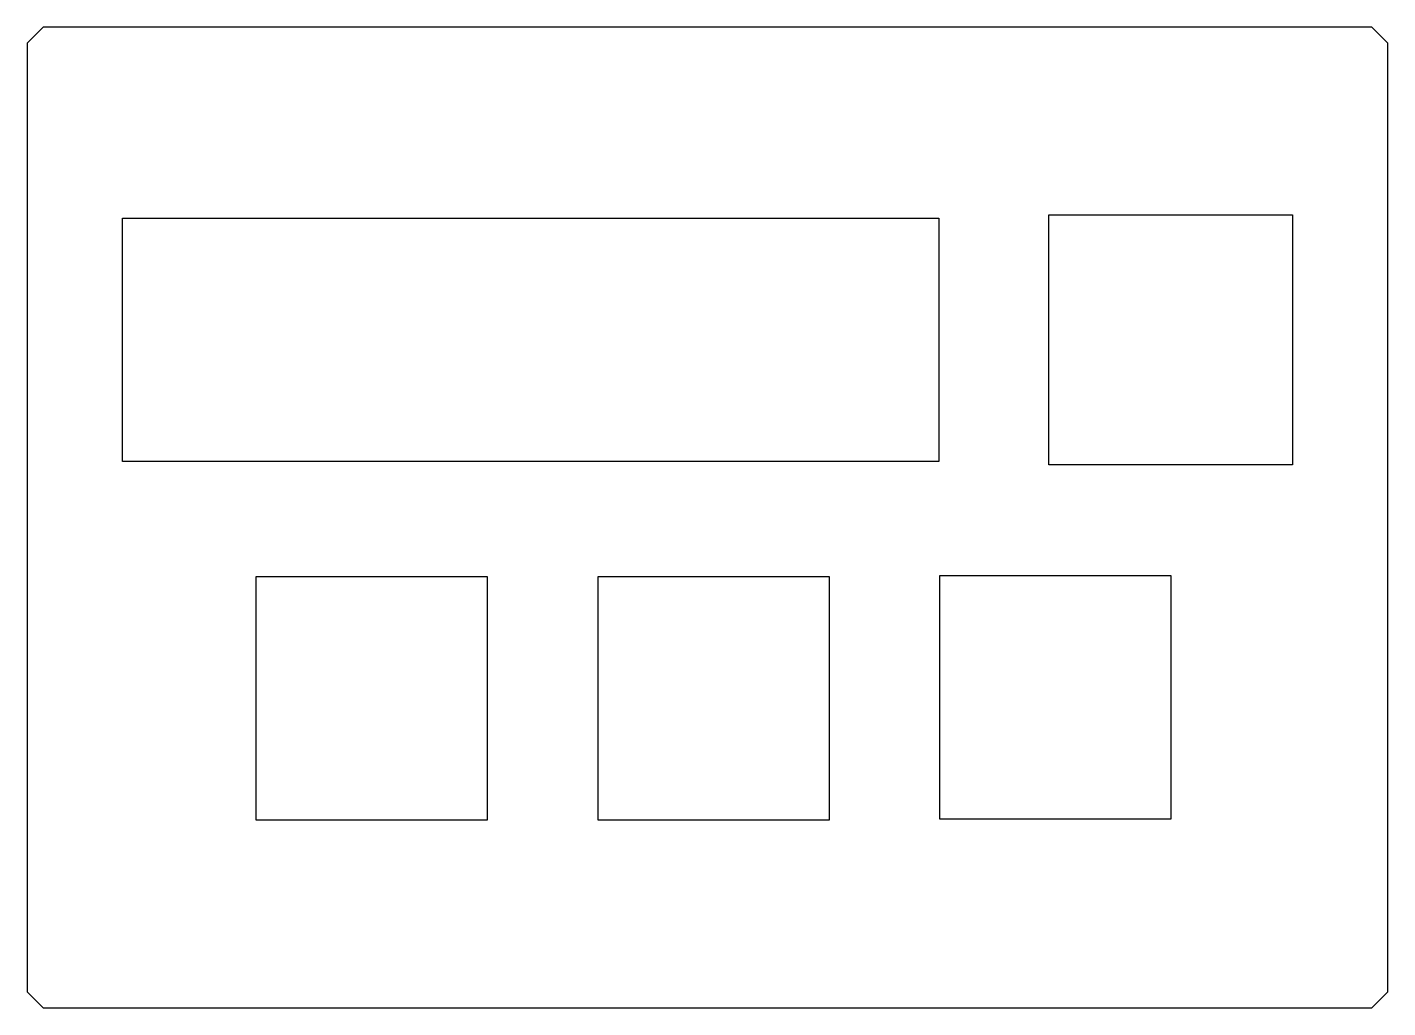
# Model space of a CAD drawing. Extents: x 10 to 440, y -320 to -10.
import ezdxf

# ---------------------------------------------------------------- set-up
doc = ezdxf.new("R2010")
doc.units = 0
doc.header["$MEASUREMENT"] = 0
doc.layers.add('GABARYT', color=7, linetype='CONTINUOUS')
doc.layers.add('WYCIÊCIA', color=7, linetype='CONTINUOUS')

# ---------------------------------------------------------------- blocks, each defined once
blk = doc.blocks.new('BLOCK_2')
at = {"layer": 'WYCIÊCIA', "color": 250}
for points in [[(298.1, -147.32), (40.1, -147.32), (40.1, -70.32), (298.1, -70.32), (298.1, -147.32)], [(409.9, -148.32), (332.9, -148.32), (332.9, -69.32), (409.9, -69.32), (409.9, -148.32)]]:
    blk.add_lwpolyline(points, dxfattribs=at)
blk = doc.blocks.new('BLOCK_3')
at = {"layer": 'WYCIÊCIA', "color": 250}
for points in [[(155.4, -260.68), (82.4, -260.68), (82.4, -183.68), (155.4, -183.68), (155.4, -260.68)], [(263.4, -260.68), (190.4, -260.68), (190.4, -183.68), (263.4, -183.68), (263.4, -260.68)], [(371.4, -260.32), (298.4, -260.32), (298.4, -183.32), (371.4, -183.32), (371.4, -260.32)]]:
    blk.add_lwpolyline(points, dxfattribs=at)

msp = doc.modelspace()

# ---------------------------------------------------------------- linework, layer by layer
at = {"layer": 'GABARYT', "color": 250}
msp.add_lwpolyline([(10, -315), (15, -320), (435, -320), (440, -315), (440, -15), (435, -10), (15, -10), (10, -15), (10, -315)], dxfattribs=at)

# ---------------------------------------------------------------- block references
at = {"layer": 'WYCIÊCIA'}
for name in ['BLOCK_2', 'BLOCK_3']:
    msp.add_blockref(name, (0, 0), dxfattribs=at)

doc.saveas('drawing.dxf')
